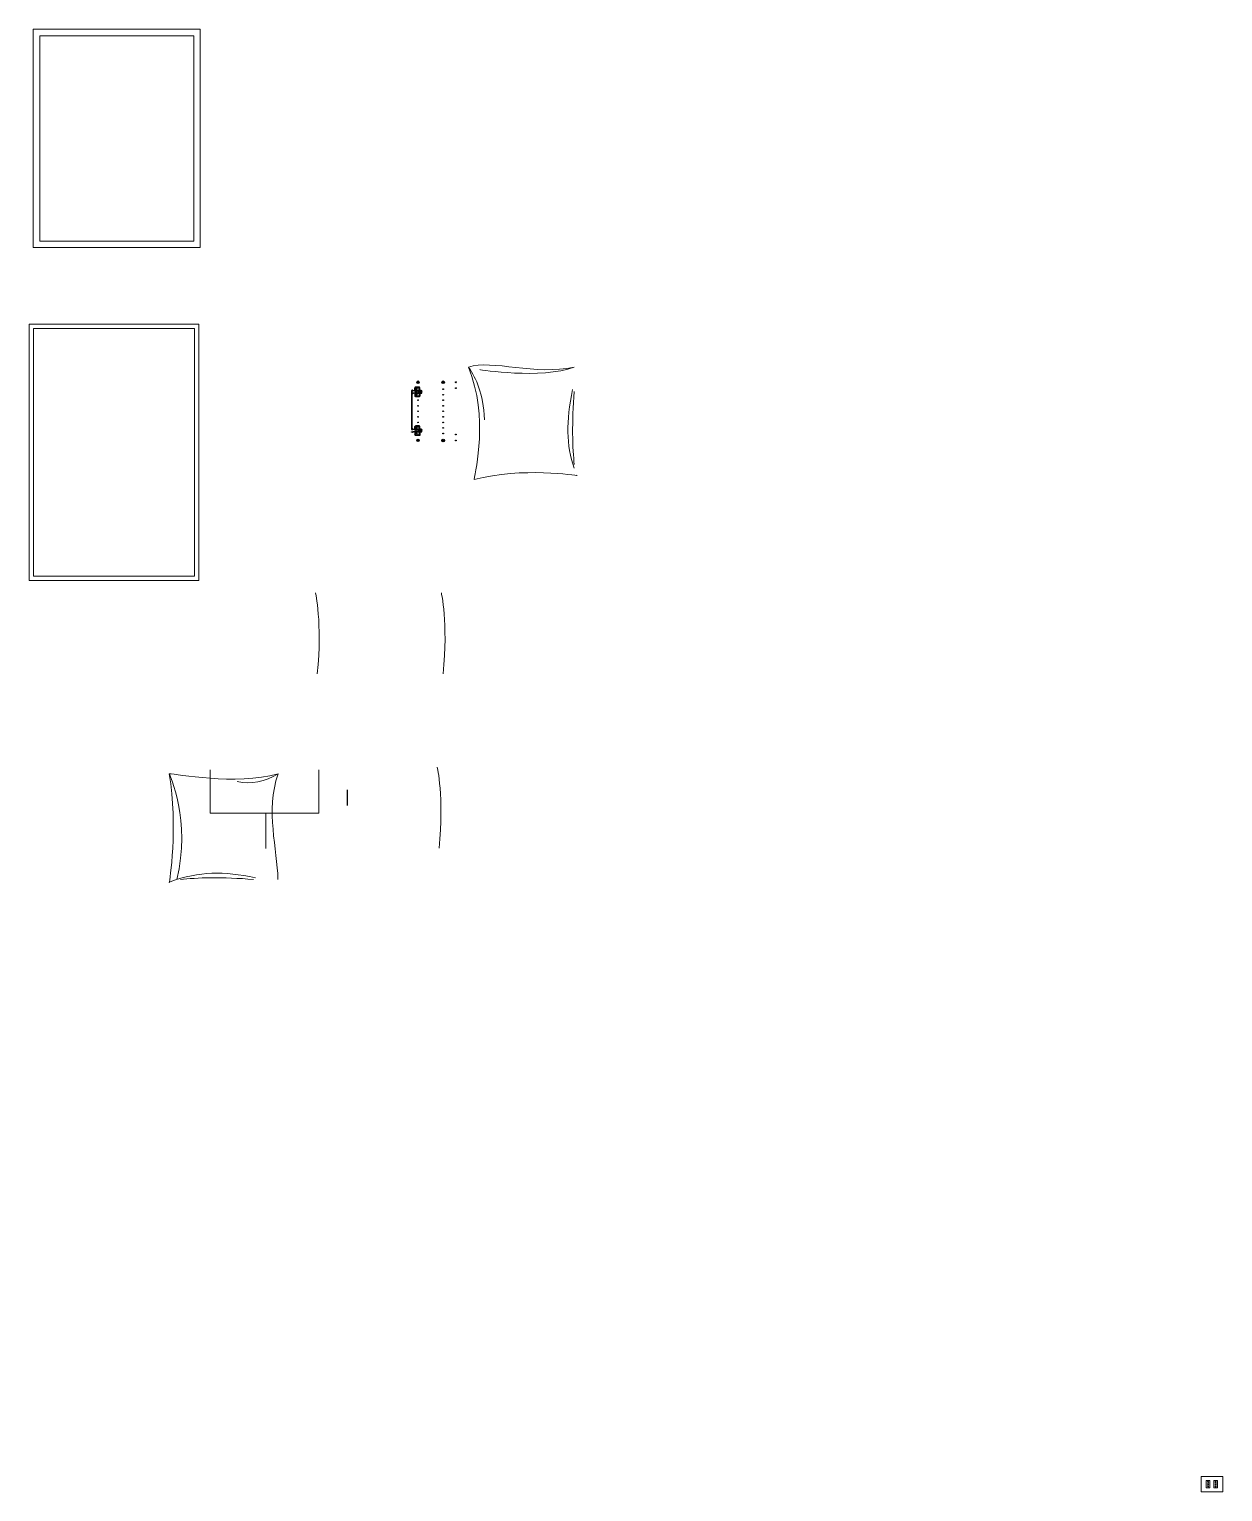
# Model space of a CAD drawing. Header units: millimetres. Extents: x 990 to 5684, y 331 to 3337.
# Drawn here: x 3967 to 4516, y 331 to 1004 of the extents above; entities that cross this region are included whole.
import ezdxf

# ---------------------------------------------------------------- set-up
doc = ezdxf.new("R2010")
doc.units = ezdxf.units.MM
doc.layers.get('0').update_dxf_attribs({"color": 255})
doc.layers.add('A-FURN', color=8, linetype='Continuous', lineweight=18)
for name, color, linetype in [('A-SECT D-MCUT', 181, 'Continuous'), ('GIUNZIONI', 2, 'Continuous'), ('VITI', 2, 'Continuous'), ('VITI 2', 4, 'Continuous')]:
    doc.layers.add(name, color=color, linetype=linetype)
picture_1 = doc.add_image_def('image1.jpg', size_in_pixel=(600, 450))

msp = doc.modelspace()

# ---------------------------------------------------------------- linework, layer by layer
msp.add_line((4142.49, 837.37), (4142.5, 819.43))
at = {"layer": 'A-FURN'}
for p, q in [((4142.8, 836.22), (4142.8, 837.27)), ((4142.8, 819.53), (4142.8, 836.12)), ((4049.8, 642.86), (4049.8, 662.86)), ((4099.8, 662.86), (4099.8, 642.86)), ((4099.8, 642.86), (4049.8, 642.86)), ((4075.38, 626.65), (4075.38, 642.86))]:
    msp.add_line(p, q, dxfattribs=at)
for points in [[(4045.21, 1003.64), (4045.21, 903.19), (3968.37, 903.19), (3968.37, 1003.64)], [(4042.21, 1000.64), (4042.21, 906.19), (3971.37, 906.19), (3971.37, 1000.64)], [(3966.56, 867.92), (3966.56, 749.92), (4044.56, 749.92), (4044.56, 867.92)], [(3968.56, 865.92), (3968.56, 751.92), (4042.56, 751.92), (4042.56, 865.92)]]:
    msp.add_lwpolyline(points, close=True, dxfattribs=at)
at = {"layer": 'A-FURN', "transparency": 33554687}
for points in [[(4511.52, 330.64), (4505.7, 330.64), (4505.7, 337.64), (4511.52, 337.64), (4515.7, 337.64), (4515.7, 330.64)], [(4508.07, 332.39), (4509.82, 332.39), (4509.82, 335.89), (4508.07, 335.89)], [(4513.32, 332.39), (4511.57, 332.39), (4511.57, 335.89), (4513.32, 335.89)]]:
    msp.add_lwpolyline(points, close=True, dxfattribs=at)
for centre in [(4508.95, 335.14), (4508.95, 334.14), (4508.95, 333.14), (4512.45, 335.14), (4512.45, 334.14), (4512.45, 333.14)]:
    msp.add_circle(centre, 0.25, dxfattribs=at)
at = {"layer": 'A-FURN'}
for points in [[(4168.7, 848.22), (4179.58, 851.76), (4199.48, 844.15), (4217.35, 848.2)], [(4171.33, 796.4), (4171.84, 801.07), (4177.96, 824.64), (4168.7, 848.22)], [(4168.7, 848.22), (4172.43, 842.3), (4175.2, 836.82), (4176.08, 823.85)], [(4217.35, 848.2), (4201.97, 842.4), (4173.94, 847.01), (4173.94, 847.01)], [(4217.35, 801.65), (4213.55, 812.36), (4213.52, 822.99), (4216.52, 837.85)], [(4217.35, 803.37), (4216.53, 810.23), (4216.13, 823.11), (4217.35, 836.99)], [(4171.33, 796.4), (4193.21, 802.32), (4218.7, 798.22), (4218.7, 798.22)], [(4218.7, 798.22), (4218.59, 798.22), (4218.48, 798.32), (4218.37, 798.52)], [(4099.09, 707.02), (4101.43, 730.69), (4098.26, 744.34), (4098.26, 744.34)], [(4157, 707.02), (4159.34, 730.69), (4156.17, 744.34), (4156.17, 744.34)], [(4031.01, 661.04), (4033.88, 661.04), (4061.49, 655.48), (4081.01, 661.04)], [(4031.01, 661.04), (4035.12, 636.53), (4031.01, 611.04), (4031.01, 611.04)], [(4031.01, 661.04), (4031.01, 661.04), (4041.13, 639.05), (4034.45, 612.39)], [(4081.01, 661.04), (4075.09, 657.31), (4068.5, 656.19), (4062.25, 657.42)], [(4081.01, 661.04), (4075.25, 643.68), (4080.65, 626.49), (4081, 612.39)], [(4155.12, 626.8), (4157.45, 650.47), (4154.28, 664.12), (4154.28, 664.12)], [(4031.32, 611.37), (4045.16, 616.2), (4055.79, 616.22), (4070.65, 613.22)], [(4036.17, 612.39), (4043.02, 613.22), (4055.91, 613.61), (4069.78, 612.39)], [(4031.01, 611.04), (4031.01, 611.15), (4031.12, 611.26), (4031.32, 611.37)]]:
    msp.add_open_spline(points, degree=3, dxfattribs=at)
at = {"layer": 'A-SECT D-MCUT'}
msp.add_line((4113.03, 646.37), (4113.03, 653.67), dxfattribs=at)
at = {"layer": 'GIUNZIONI'}
for p, q in [((4147.22, 837.27), (4143.04, 837.27)), ((4145.42, 836.22), (4143.04, 836.22)), ((4143.91, 837.27), (4143.91, 838.67)), ((4143.91, 836.22), (4143.91, 834.82)), ((4144.11, 837.27), (4144.11, 838.52)), ((4144.11, 836.22), (4144.11, 834.97)), ((4145.93, 838.97), (4144.43, 838.97)), ((4144.43, 838.75), (4145.93, 838.75)), ((4144.43, 834.75), (4145.93, 834.75)), ((4145.42, 836.22), (4147.22, 836.22)), ((4145.92, 836.22), (4146.32, 836.22)), ((4146.12, 837.27), (4146.12, 838.52)), ((4146.12, 836.22), (4146.12, 834.97)), ((4146.32, 837.87), (4146.32, 838.67)), ((4146.32, 835.62), (4146.32, 834.82)), ((4147.22, 836.89), (4147.01, 836.89)), ((4147.22, 836.6), (4147.04, 836.6)), ((4147.22, 836.89), (4147.22, 837.27)), ((4147.22, 837.27), (4147.22, 836.89)), ((4147.22, 836.22), (4147.22, 836.6)), ((4147.22, 836.22), (4147.22, 836.6)), ((4145.93, 834.52), (4144.43, 834.52)), ((4145.94, 821.13), (4144.44, 821.13)), ((4147.23, 819.43), (4143.05, 819.43)), ((4145.43, 818.38), (4143.05, 818.38)), ((4143.91, 819.43), (4143.91, 820.83)), ((4143.91, 818.38), (4143.91, 816.98)), ((4144.11, 819.43), (4144.11, 820.68)), ((4144.11, 818.38), (4144.11, 817.13)), ((4144.44, 820.9), (4145.94, 820.9)), ((4144.44, 816.9), (4145.94, 816.9)), ((4145.94, 816.68), (4144.44, 816.68)), ((4145.43, 818.38), (4147.23, 818.38)), ((4146.13, 819.43), (4146.13, 820.68)), ((4146.13, 818.38), (4146.13, 817.13)), ((4146.33, 820.03), (4146.33, 820.83)), ((4146.33, 817.78), (4146.33, 816.98)), ((4147.23, 819.05), (4147.02, 819.05)), ((4147.23, 818.76), (4147.05, 818.76)), ((4147.23, 819.05), (4147.23, 819.43)), ((4147.23, 819.43), (4147.23, 819.05)), ((4147.23, 818.38), (4147.23, 818.76)), ((4147.23, 818.38), (4147.23, 818.76))]:
    msp.add_line(p, q, dxfattribs=at)
for points in [[(4144.43, 838.97), (4144.23, 838.97), (4143.91, 838.87), (4143.91, 838.67)], [(4144.43, 834.52), (4144.23, 834.52), (4143.91, 834.62), (4143.91, 834.82)], [(4144.43, 838.75), (4144.3, 838.75), (4144.11, 838.65), (4144.11, 838.52)], [(4144.43, 834.75), (4144.3, 834.75), (4144.11, 834.84), (4144.11, 834.97)], [(4146.32, 838.67), (4146.32, 838.84), (4146.09, 838.97), (4145.93, 838.97)], [(4146.12, 838.52), (4146.12, 838.62), (4146.03, 838.75), (4145.93, 838.75)], [(4146.12, 834.97), (4146.12, 834.87), (4146.03, 834.75), (4145.93, 834.75)], [(4146.32, 834.82), (4146.32, 834.66), (4146.09, 834.52), (4145.93, 834.52)], [(4147.04, 837.27), (4147.04, 837.58), (4146.32, 837.27), (4146.32, 837.87)], [(4147.04, 836.22), (4147.04, 835.91), (4146.32, 836.22), (4146.32, 835.62)], [(4144.44, 821.13), (4144.24, 821.13), (4143.91, 821.03), (4143.91, 820.83)], [(4146.33, 820.83), (4146.33, 820.99), (4146.1, 821.13), (4145.94, 821.13)], [(4144.44, 816.68), (4144.24, 816.68), (4143.91, 816.78), (4143.91, 816.98)], [(4144.44, 820.9), (4144.31, 820.9), (4144.11, 820.81), (4144.11, 820.68)], [(4144.44, 816.9), (4144.31, 816.9), (4144.11, 817), (4144.11, 817.13)], [(4146.13, 820.68), (4146.13, 820.78), (4146.04, 820.9), (4145.94, 820.9)], [(4146.13, 817.13), (4146.13, 817.03), (4146.04, 816.9), (4145.94, 816.9)], [(4146.33, 816.98), (4146.33, 816.81), (4146.1, 816.68), (4145.94, 816.68)], [(4147.05, 819.43), (4147.05, 819.74), (4146.33, 819.43), (4146.33, 820.03)], [(4147.05, 818.38), (4147.05, 818.07), (4146.33, 818.38), (4146.33, 817.78)]]:
    msp.add_open_spline(points, degree=3, dxfattribs=at)
at = {"layer": 'VITI'}
for p, q in [((4145.51, 841.38), (4145.35, 841.38)), ((4145.35, 841.38), (4145.35, 840.59)), ((4145.51, 841.18), (4145.51, 841.38)), ((4157.08, 841.38), (4156.92, 841.38)), ((4156.92, 841.38), (4156.92, 840.59)), ((4157.08, 841.18), (4157.08, 841.38)), ((4145.51, 841.18), (4145.51, 840.59)), ((4157.08, 841.18), (4157.08, 840.59)), ((4145.51, 814.68), (4145.35, 814.68)), ((4145.35, 814.68), (4145.35, 813.88)), ((4145.51, 814.48), (4145.51, 814.68)), ((4145.51, 814.48), (4145.51, 813.88)), ((4157.08, 814.62), (4156.92, 814.62)), ((4156.92, 814.62), (4156.92, 813.82)), ((4157.08, 814.42), (4157.08, 814.62)), ((4157.08, 814.42), (4157.08, 813.82))]:
    msp.add_line(p, q, dxfattribs=at)
for centre in [(4145.43, 841.18), (4157, 841.18), (4145.43, 814.48), (4157, 814.42)]:
    msp.add_circle(centre, 0.6, dxfattribs=at)
at = {"layer": 'VITI 2'}
for p, q in [((4142.55, 837.45), (4142.49, 837.37)), ((4142.94, 837.37), (4142.49, 837.37)), ((4142.49, 837.37), (4142.49, 837.27)), ((4142.49, 837.27), (4143.04, 837.27)), ((4142.49, 836.12), (4142.49, 836.22)), ((4142.49, 836.22), (4143.04, 836.22)), ((4142.94, 836.12), (4142.49, 836.12)), ((4142.55, 836.04), (4142.49, 836.12)), ((4142.72, 837.45), (4142.55, 837.45)), ((4142.72, 836.05), (4142.55, 836.04)), ((4142.79, 837.37), (4142.72, 837.45)), ((4142.79, 836.12), (4142.72, 836.05)), ((4143.04, 837.57), (4142.94, 837.57)), ((4142.94, 837.57), (4142.94, 837.37)), ((4142.94, 835.92), (4142.94, 836.12)), ((4143.04, 835.92), (4142.94, 835.92)), ((4143.04, 837.27), (4143.04, 837.57)), ((4143.04, 836.22), (4143.04, 835.92)), ((4144.44, 837.63), (4144.44, 838.43)), ((4144.44, 838.43), (4144.54, 838.43)), ((4144.54, 837.63), (4144.44, 837.63)), ((4144.54, 838.43), (4144.54, 838.23)), ((4144.54, 838.23), (4144.84, 838.23)), ((4144.84, 837.83), (4144.54, 837.83)), ((4144.54, 837.83), (4144.54, 837.63)), ((4144.84, 838.23), (4144.84, 838.03)), ((4144.84, 838.03), (4144.84, 837.83)), ((4144.92, 837.27), (4144.92, 838.17)), ((4144.92, 836.22), (4144.92, 835.32)), ((4145.5, 836.42), (4145.5, 837.02)), ((4145.5, 837.02), (4145.9, 837.02)), ((4145.9, 836.42), (4145.5, 836.42)), ((4145.9, 837.02), (4145.9, 836.42)), ((4145.92, 837.27), (4145.92, 838.17)), ((4145.92, 836.22), (4145.92, 835.32)), ((4146.7, 837.02), (4146.35, 837.02)), ((4146.7, 836.42), (4146.35, 836.42)), ((4146.7, 837.02), (4146.85, 837.02)), ((4146.7, 836.42), (4146.85, 836.42)), ((4142.56, 819.61), (4142.5, 819.53)), ((4142.95, 819.53), (4142.5, 819.53)), ((4142.5, 819.53), (4142.5, 819.43)), ((4142.5, 819.43), (4143.05, 819.43)), ((4142.5, 818.28), (4142.5, 818.38)), ((4142.5, 818.38), (4143.05, 818.38)), ((4142.95, 818.28), (4142.5, 818.28)), ((4142.56, 818.2), (4142.5, 818.28)), ((4142.73, 819.61), (4142.56, 819.61)), ((4142.73, 818.2), (4142.56, 818.2)), ((4142.8, 819.53), (4142.73, 819.61)), ((4142.8, 818.28), (4142.73, 818.2)), ((4143.05, 819.73), (4142.95, 819.73)), ((4142.95, 819.73), (4142.95, 819.53)), ((4142.95, 818.08), (4142.95, 818.28)), ((4143.05, 818.08), (4142.95, 818.08)), ((4143.05, 819.43), (4143.05, 819.73)), ((4143.05, 818.38), (4143.05, 818.08)), ((4144.45, 819.79), (4144.45, 820.59)), ((4144.45, 820.59), (4144.55, 820.59)), ((4144.55, 819.79), (4144.45, 819.79)), ((4144.55, 820.59), (4144.55, 820.39)), ((4144.55, 820.39), (4144.85, 820.39)), ((4144.85, 819.99), (4144.55, 819.99)), ((4144.55, 819.99), (4144.55, 819.79)), ((4144.85, 820.39), (4144.85, 820.19)), ((4144.85, 820.19), (4144.85, 819.99)), ((4144.93, 819.43), (4144.93, 820.33)), ((4144.93, 818.38), (4144.93, 817.48)), ((4145.51, 818.57), (4145.51, 819.17)), ((4145.51, 819.17), (4145.91, 819.17)), ((4145.91, 818.57), (4145.51, 818.57)), ((4145.91, 819.17), (4145.91, 818.57)), ((4145.93, 819.43), (4145.93, 820.33)), ((4145.93, 818.38), (4145.93, 817.48)), ((4146.71, 819.17), (4146.36, 819.17)), ((4146.71, 818.57), (4146.36, 818.57)), ((4146.71, 819.17), (4146.86, 819.17)), ((4146.71, 818.57), (4146.86, 818.57))]:
    msp.add_line(p, q, dxfattribs=at)
for centre, radius in [((4162.87, 841.19), 0.2), ((4144.43, 836.72), 0.3), ((4144.43, 835.47), 0.25), ((4146.59, 836.72), 0.25), ((4157, 838.03), 0.15), ((4157, 835.48), 0.15), ((4162.88, 838.46), 0.2), ((4145.43, 832.93), 0.15), ((4145.43, 830.38), 0.15), ((4145.43, 827.83), 0.15), ((4157, 832.93), 0.15), ((4157, 830.38), 0.15), ((4157, 827.83), 0.15), ((4145.43, 825.28), 0.15), ((4145.43, 822.73), 0.15), ((4157, 825.28), 0.15), ((4157, 822.73), 0.15), ((4144.44, 818.88), 0.3), ((4144.44, 817.63), 0.25), ((4146.6, 818.87), 0.25), ((4157, 820.18), 0.15), ((4157, 817.63), 0.15), ((4162.82, 814.42), 0.2), ((4162.83, 817.13), 0.2)]:
    msp.add_circle(centre, radius, dxfattribs=at)
for centre, radius, start, end in [((4145.42, 838.17), 0.5, 360, 180), ((4145.42, 835.32), 0.5, 180, 0), ((4146.45, 836.72), 0.317, 108.59031, 251.40969), ((4146.75, 836.72), 0.317, 33.54662, 71.40969), ((4146.75, 836.72), 0.317, 288.59031, 338.67776), ((4145.43, 820.33), 0.5, 360, 180), ((4145.43, 817.48), 0.5, 180, 0), ((4146.46, 818.87), 0.317, 108.59031, 251.40969), ((4146.76, 818.87), 0.317, 33.54662, 71.40969), ((4146.76, 818.87), 0.317, 288.59031, 338.67776)]:
    msp.add_arc(centre, radius, start, end, dxfattribs=at)

# ---------------------------------------------------------------- pictures from other files: only their frames are drawn
at = {"layer": 'A-FURN'}
image = msp.add_image(picture_1, insert=(4042.21, 906.19), size_in_units=(94.46, 70.84), rotation=90, dxfattribs=at)
image.dxf.flags = 7

doc.saveas('drawing.dxf')
